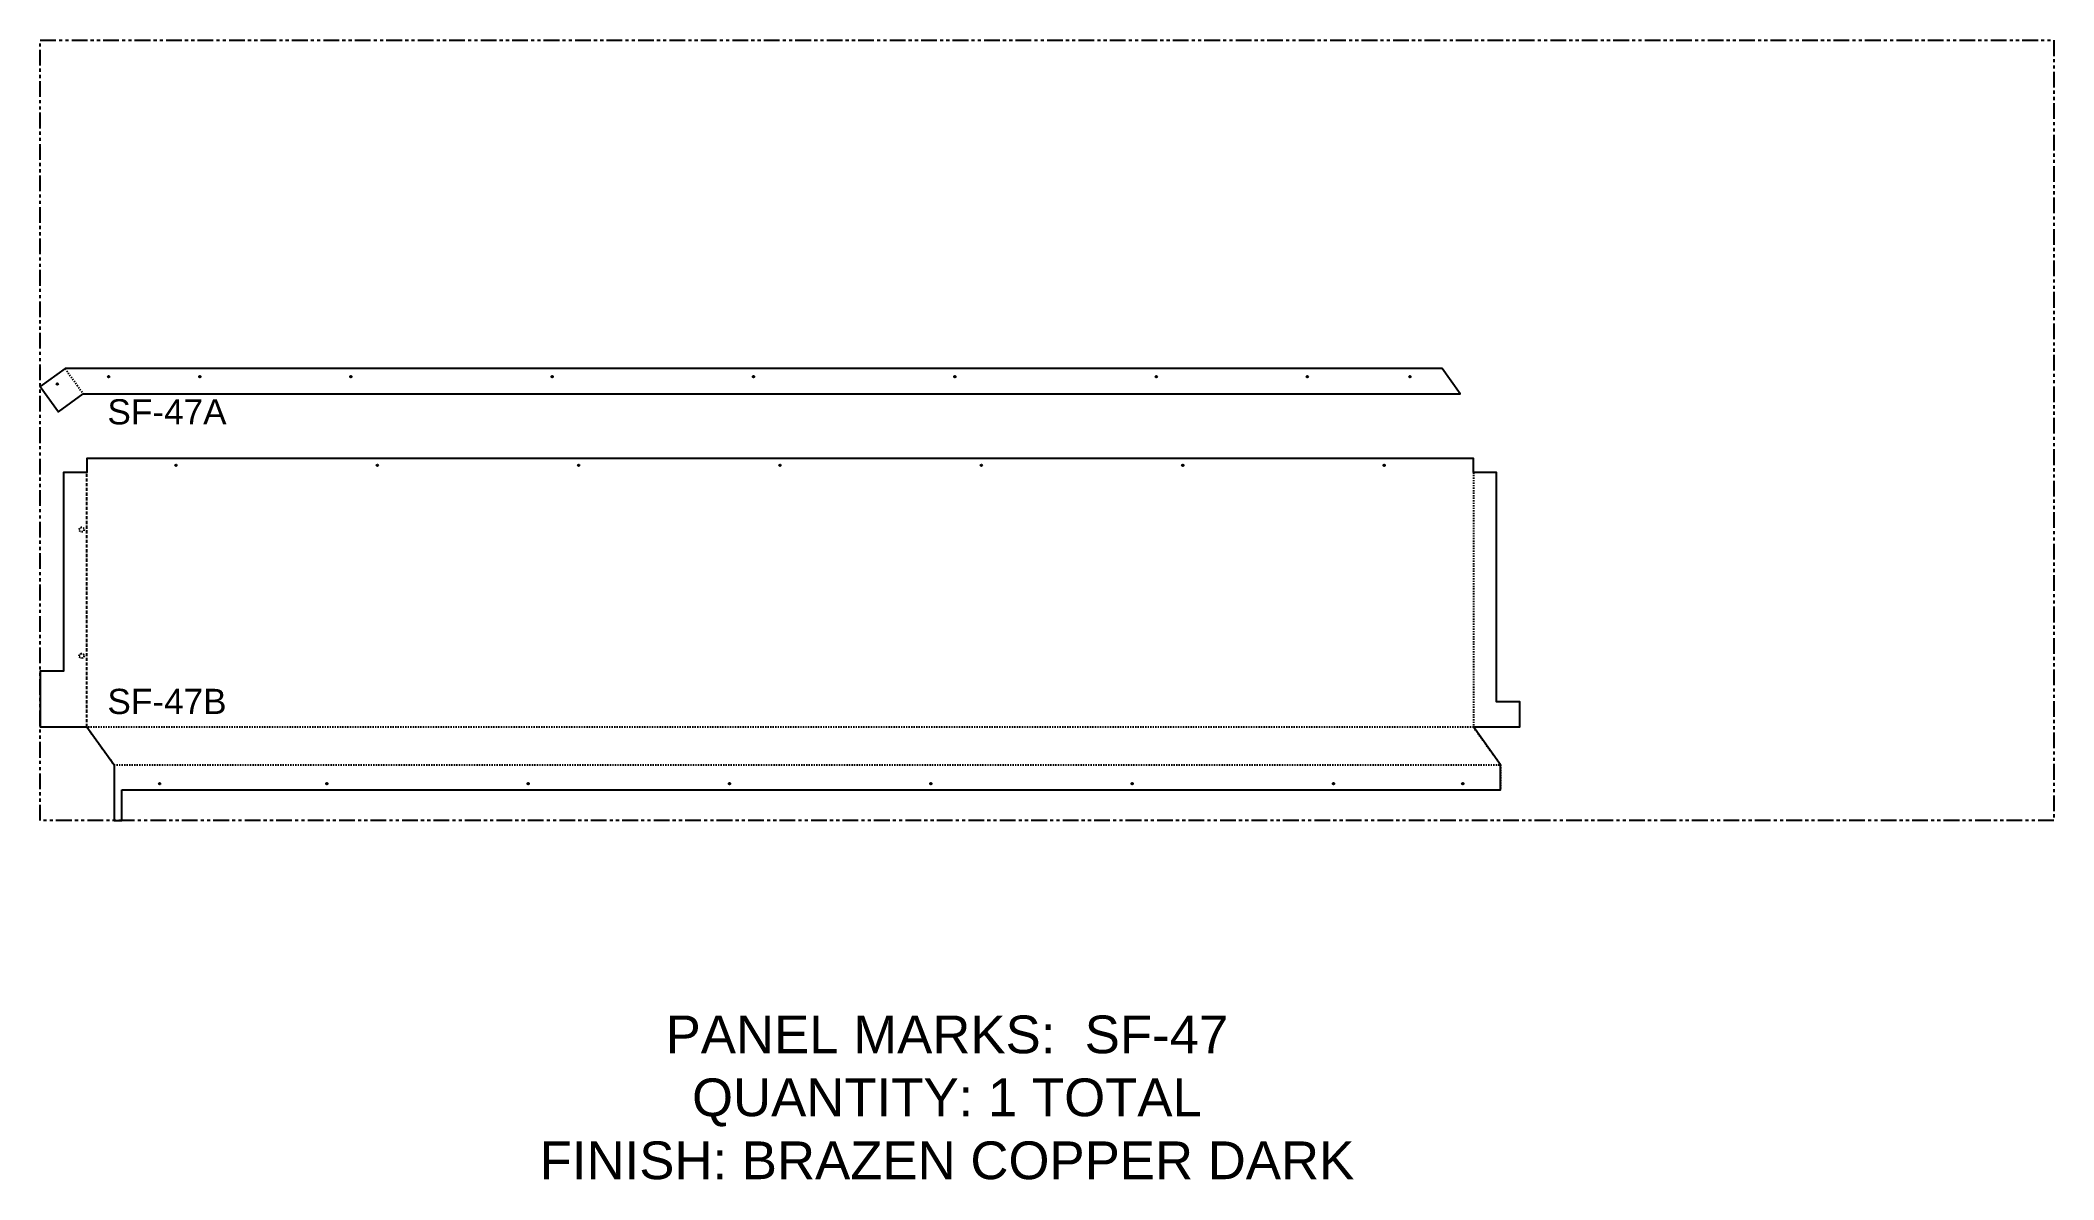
# Model space of a CAD drawing. Header units: inches. Extents: x 0 to 160, y -29 to 62.
import ezdxf

# ---------------------------------------------------------------- set-up
doc = ezdxf.new("R2010")
doc.units = ezdxf.units.IN
doc.header["$MEASUREMENT"] = 0
doc.linetypes.add('HIDDEN', pattern=[0.375, 0.25, -0.125])
doc.linetypes.add('PHANTOM', pattern=[2.5, 1.25, -0.25, 0.25, -0.25, 0.25, -0.25])
for name, color, linetype in [('CUT', 7, 'Continuous'), ('DIMS', 1, 'Continuous'), ('HOLES', 6, 'Continuous'), ('ROUT', 1, 'HIDDEN'), ('SHEET', 5, 'PHANTOM'), ('TEXT', 2, 'PHANTOM'), ('V135', 4, 'HIDDEN'), ('WEEPS', 3, 'HIDDEN')]:
    doc.layers.add(name, color=color, linetype=linetype)
doc.styles.get("Standard").update_dxf_attribs({"font": 'arial.ttf'})

msp = doc.modelspace()

# ---------------------------------------------------------------- linework, layer by layer
at = {"layer": 'CUT', "ltscale": 0.25}
for points in [[(3.42, 33.91), (112.83, 33.91), (111.39, 35.91), (1.98, 35.91), (0, 34.48), (1.44, 32.48)], [(6.49, 2.44), (116.04, 2.44), (116.04, 4.44), (113.88, 7.44), (117.58, 7.44), (117.58, 9.44), (115.73, 9.44), (115.73, 27.66), (113.88, 27.66), (113.88, 28.78), (3.7, 28.78), (3.7, 27.66), (1.85, 27.66), (1.85, 11.87), (0, 11.87), (0, 7.44), (3.7, 7.44), (5.86, 4.44), (5.86, 0), (6.49, 0)]]:
    msp.add_lwpolyline(points, close=True, dxfattribs=at)
at = {"layer": 'HOLES'}
for centre in [(5.43, 35.28, 0), (12.68, 35.28), (24.68, 35.28), (40.68, 35.28), (56.68, 35.28), (72.68, 35.28), (88.68, 35.28), (100.68, 35.28), (108.84, 35.28), (1.35, 34.69, 0), (10.79, 28.22), (26.79, 28.22), (42.79, 28.22), (58.79, 28.22), (74.79, 28.22), (90.79, 28.22), (106.79, 28.22), (9.49, 2.94), (22.77, 2.94), (38.77, 2.94), (54.77, 2.94), (70.77, 2.94), (86.77, 2.94), (102.77, 2.94), (113.04, 2.94)]:
    msp.add_circle(centre, 0.0625, dxfattribs=at)
at = {"layer": 'ROUT', "ltscale": 0.25}
for p, q in [((1.98, 35.91, 0), (3.42, 33.91, 0)), ((5.86, 4.44), (116.04, 4.44))]:
    msp.add_line(p, q, dxfattribs=at)
for points in [[(113.88, 27.66), (113.88, 7.44), (116.04, 4.44), (116.04, 2.44)], [(0, 11.87), (0, 7.44), (117.58, 7.44), (117.58, 9.44)], [(3.7, 7.44), (5.86, 4.44), (5.86, 0)]]:
    msp.add_lwpolyline(points, dxfattribs=at)
at = {"layer": 'SHEET'}
msp.add_lwpolyline([(0, 62), (160, 62), (160, 0), (0, 0)], close=True, dxfattribs=at)
at = {"layer": 'V135'}
msp.add_line((3.7, 7.44), (3.7, 27.66), dxfattribs=at)
at = {"layer": 'WEEPS', "ltscale": 0.25}
for centre in [(3.29, 23.12), (3.29, 13.09)]:
    msp.add_circle(centre, 0.188, dxfattribs=at)

# ---------------------------------------------------------------- texts
at = {"layer": 'DIMS', "ltscale": 0.25, "char_height": 2, "attachment_point": 2}
for s, insert in [('SF-47A', (10.07, 33.48, 0)), ('SF-47B', (10.07, 10.47, 0))]:
    msp.add_mtext_dynamic_manual_height_columns(s, width=3.0859, gutter_width=10, heights=[0], dxfattribs=dict(at, insert=insert))
at = {"layer": 'TEXT', "insert": (72.05, -22.01), "char_height": 3, "attachment_point": 5}
msp.add_mtext_dynamic_manual_height_columns('PANEL MARKS:  SF-47\\PQUANTITY: 1 TOTAL\\PFINISH: BRAZEN COPPER DARK', width=199.7409, gutter_width=1, heights=[0], dxfattribs=at)

doc.saveas('drawing.dxf')
